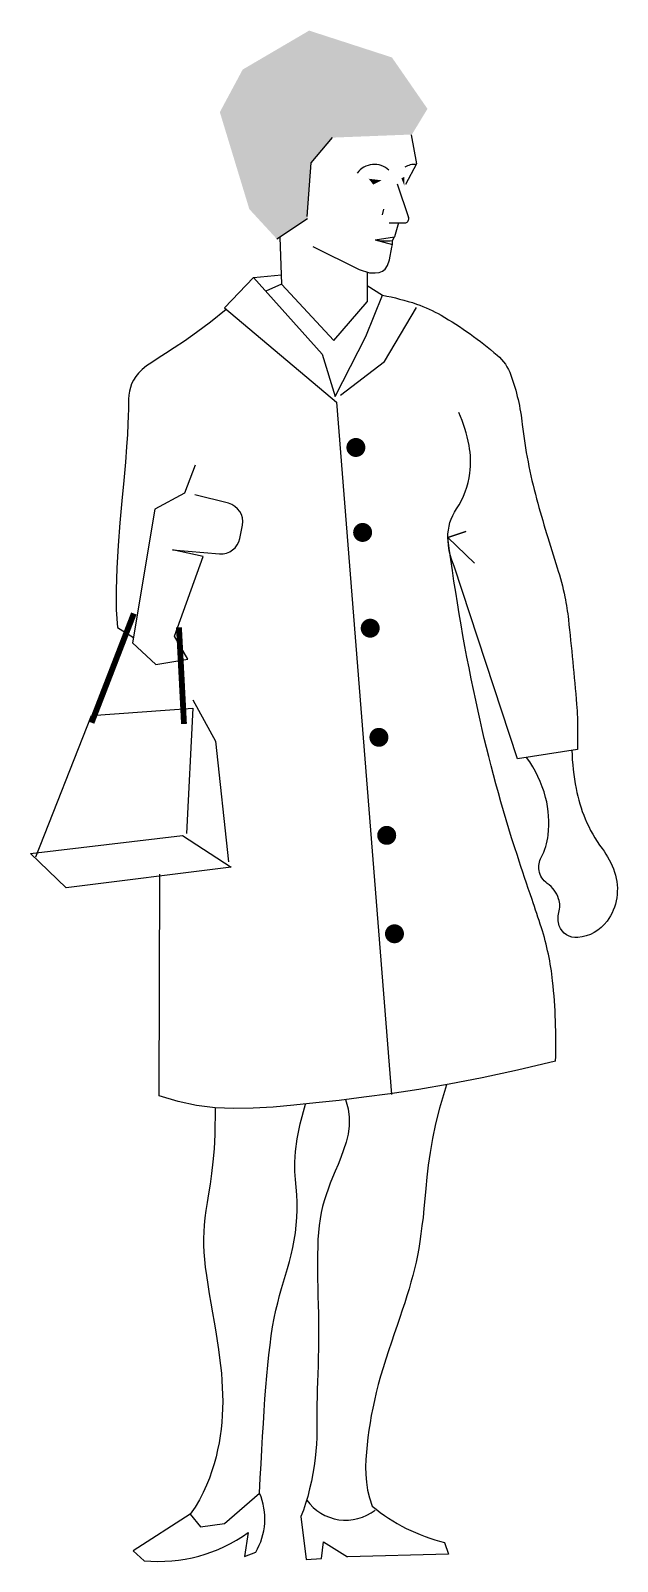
# Model space of a CAD drawing. Extents: x 143.3 to 143.92, y 254.21 to 255.82.
import ezdxf

# ---------------------------------------------------------------- set-up
doc = ezdxf.new("R2010")
doc.units = 0
doc.header["$LTSCALE"] = 15
doc.layers.add('PESSOAS', color=2, linetype='CONTINUOUS')

msp = doc.modelspace()

# ---------------------------------------------------------------- linework, layer by layer
at = {"layer": 'PESSOAS'}
for p, q in [((143.6206, 255.7089), (143.5981, 255.6823)), ((143.7038, 255.712), (143.7096, 255.6814)), ((143.5981, 255.6823), (143.5939, 255.6258)), ((143.7096, 255.6814), (143.6977, 255.6594)), ((143.6892, 255.66), (143.701, 255.6248)), ((143.6747, 255.6336), (143.6732, 255.6275)), ((143.5946, 255.6232), (143.5622, 255.6019)), ((143.6805, 255.6189), (143.698, 255.6189)), ((143.6904, 255.6189), (143.6863, 255.6044)), ((143.5653, 255.604), (143.5672, 255.5542)), ((143.6658, 255.6012), (143.6863, 255.6044)), ((143.6658, 255.6012), (143.6841, 255.5963)), ((143.6841, 255.6005), (143.6863, 255.6044)), ((143.6841, 255.5963), (143.6841, 255.6005)), ((143.6, 255.5941), (143.6491, 255.5699)), ((143.5376, 255.5614), (143.5672, 255.5641)), ((143.6491, 255.5699), (143.6599, 255.5662)), ((143.6573, 255.5669), (143.6573, 255.5357)), ((143.5376, 255.5614), (143.5068, 255.5293)), ((143.5376, 255.5614), (143.6099, 255.4805)), ((143.5672, 255.5542), (143.5506, 255.5468)), ((143.5672, 255.5542), (143.6221, 255.4951)), ((143.6573, 255.5528), (143.6734, 255.5426)), ((143.6221, 255.4951), (143.6573, 255.5357)), ((143.6561, 255.4992), (143.6734, 255.5426)), ((143.5068, 255.5293), (143.6251, 255.43)), ((143.6756, 255.4729), (143.7095, 255.5298)), ((143.6237, 255.4358), (143.6561, 255.4992)), ((143.6099, 255.4805), (143.6237, 255.4358)), ((143.6292, 255.4373), (143.6756, 255.4729)), ((143.6251, 255.43), (143.6831, 254.6996)), ((143.4761, 255.3633), (143.4647, 255.334)), ((143.4647, 255.334), (143.4335, 255.317)), ((143.5111, 255.3233), (143.4758, 255.3323)), ((143.4335, 255.317), (143.41, 255.176)), ((143.5231, 255.2861), (143.5258, 255.3001)), ((143.7614, 255.2935), (143.7425, 255.287)), ((143.7425, 255.287), (143.7614, 255.2935)), ((143.4521, 255.2741), (143.5018, 255.27)), ((143.4845, 255.267), (143.4521, 255.2741)), ((143.7425, 255.287), (143.7706, 255.2601)), ((143.4542, 255.1832), (143.4845, 255.267)), ((143.8161, 255.0538), (143.7491, 255.2569)), ((143.394, 255.1922), (143.411, 255.1817)), ((143.41, 255.176), (143.4344, 255.1531)), ((143.4681, 255.1587), (143.4542, 255.1832)), ((143.4344, 255.1531), (143.4681, 255.1587)), ((143.4734, 255.1158), (143.4975, 255.0724)), ((143.308, 254.9503), (143.3668, 255.0993)), ((143.3668, 255.0993), (143.4736, 255.107)), ((143.4736, 255.107), (143.4669, 254.9749)), ((143.4975, 255.0724), (143.5112, 254.9449)), ((143.8794, 255.0637), (143.8161, 255.0538)), ((143.3024, 254.9538), (143.4627, 254.9728)), ((143.4627, 254.9728), (143.514, 254.9395)), ((143.3398, 254.9178), (143.3024, 254.9538)), ((143.514, 254.9395), (143.3398, 254.9178)), ((143.4381, 254.6984), (143.4388, 254.9322)), ((143.5069, 254.2473), (143.544, 254.2791)), ((143.4708, 254.2569), (143.4107, 254.2184)), ((143.4708, 254.2569), (143.4816, 254.2437)), ((143.4816, 254.2437), (143.5069, 254.2473)), ((143.5876, 254.2547), (143.5931, 254.2092)), ((143.5319, 254.2377), (143.5279, 254.2125)), ((143.6094, 254.2104), (143.6112, 254.2279)), ((143.6112, 254.2279), (143.6368, 254.2121)), ((143.4221, 254.208), (143.4107, 254.2184)), ((143.5279, 254.2125), (143.5399, 254.2171)), ((143.5931, 254.2092), (143.6094, 254.2104))]:
    msp.add_line(p, q, dxfattribs=at)
for points in [[(143.6599, 255.5662), (143.6658, 255.5662), (143.6702, 255.5667), (143.6737, 255.5679), (143.6764, 255.5703), (143.6787, 255.5742), (143.6809, 255.5801), (143.6834, 255.5935), (143.6841, 255.5963)], [(143.5088, 255.5276), (143.4921, 255.5143), (143.4775, 255.5033), (143.4648, 255.4944), (143.4539, 255.4871), (143.4447, 255.4811), (143.4369, 255.4762), (143.4303, 255.4719), (143.4248, 255.4681), (143.4201, 255.4643), (143.4163, 255.4606), (143.4133, 255.4568), (143.4108, 255.4531), (143.409, 255.4493), (143.4076, 255.4454), (143.4067, 255.4414), (143.4061, 255.4374), (143.4057, 255.4331), (143.4056, 255.4283), (143.4055, 255.4225), (143.4053, 255.4155), (143.405, 255.4068), (143.4045, 255.3959), (143.4037, 255.3827), (143.4024, 255.3665), (143.4007, 255.3473), (143.3987, 255.3257), (143.3966, 255.3025), (143.3947, 255.2786), (143.3933, 255.2548), (143.3925, 255.2319), (143.3927, 255.2107), (143.394, 255.1922)], [(143.8561, 254.7349), (143.8159, 254.7252), (143.7786, 254.7171), (143.744, 254.7104), (143.7118, 254.7049), (143.6818, 254.7004), (143.6538, 254.6967), (143.6277, 254.6935), (143.6032, 254.6908), (143.5801, 254.6883), (143.5581, 254.6863), (143.5371, 254.6851), (143.5168, 254.6848), (143.497, 254.6857), (143.4774, 254.6881), (143.4579, 254.6923), (143.4381, 254.6984)], [(143.7412, 254.71), (143.7338, 254.6854), (143.7296, 254.6687), (143.7263, 254.6532), (143.7237, 254.6386), (143.7218, 254.625), (143.7203, 254.6124), (143.7192, 254.6006), (143.7182, 254.5896), (143.7172, 254.5794), (143.7163, 254.5699), (143.7152, 254.561), (143.7141, 254.5527), (143.713, 254.5447), (143.7118, 254.5371), (143.7104, 254.5298), (143.7089, 254.5227), (143.7073, 254.5157), (143.7055, 254.5087), (143.7036, 254.5017), (143.7016, 254.4946), (143.6993, 254.4874), (143.697, 254.48), (143.6944, 254.4723), (143.6918, 254.4643), (143.6889, 254.456), (143.686, 254.4473), (143.683, 254.4384), (143.68, 254.4294), (143.6771, 254.4204), (143.6742, 254.4114), (143.6716, 254.4025), (143.6691, 254.3938), (143.6669, 254.3853), (143.665, 254.3771), (143.6632, 254.369), (143.6617, 254.3612), (143.6604, 254.3534), (143.6592, 254.3457), (143.6582, 254.338), (143.6573, 254.3303), (143.6566, 254.3225), (143.656, 254.3147), (143.6557, 254.3068), (143.6559, 254.2988), (143.6566, 254.2907), (143.6578, 254.2825), (143.6598, 254.2741), (143.6626, 254.2656)], [(143.6344, 254.6943), (143.6372, 254.6847), (143.6384, 254.6756), (143.6383, 254.6667), (143.6372, 254.6579), (143.6352, 254.6494), (143.6326, 254.6412), (143.6297, 254.6333), (143.6267, 254.6259), (143.6238, 254.6189), (143.621, 254.6123), (143.6185, 254.606), (143.6161, 254.5998), (143.614, 254.5937), (143.6121, 254.5876), (143.6104, 254.5814), (143.6089, 254.5751), (143.6078, 254.5684), (143.6068, 254.5615), (143.6061, 254.5542), (143.6055, 254.5468), (143.6052, 254.539), (143.605, 254.5309), (143.6049, 254.5226), (143.6049, 254.5141), (143.605, 254.5052), (143.6052, 254.4962), (143.6054, 254.487), (143.6057, 254.4777), (143.6059, 254.4684), (143.606, 254.459), (143.6061, 254.4497), (143.6061, 254.4404), (143.606, 254.4313), (143.6058, 254.4223), (143.6056, 254.4136), (143.6053, 254.405), (143.605, 254.3966), (143.6047, 254.3885), (143.6045, 254.3806), (143.6043, 254.373), (143.6043, 254.3657), (143.6043, 254.3586), (143.6043, 254.3517), (143.6043, 254.3448), (143.6042, 254.3379), (143.6039, 254.3308), (143.6034, 254.3235), (143.6026, 254.316), (143.6015, 254.3081), (143.6002, 254.3), (143.5986, 254.2918), (143.5967, 254.2837), (143.5947, 254.2757), (143.5925, 254.2682), (143.5901, 254.2611), (143.5876, 254.2547)], [(143.4972, 254.6857), (143.4967, 254.6575), (143.4959, 254.6423), (143.4947, 254.6286), (143.4933, 254.6163), (143.4918, 254.6051), (143.4902, 254.595), (143.4887, 254.5858), (143.4874, 254.5774), (143.4863, 254.5695), (143.4855, 254.562), (143.485, 254.5549), (143.4847, 254.5478), (143.4848, 254.5407), (143.4851, 254.5334), (143.4857, 254.5257), (143.4866, 254.5175), (143.4878, 254.5087), (143.4892, 254.4993), (143.4908, 254.4896), (143.4925, 254.4796), (143.4943, 254.4694), (143.496, 254.4594), (143.4977, 254.4495), (143.4992, 254.4399), (143.5006, 254.4308), (143.5018, 254.4221), (143.5028, 254.4138), (143.5036, 254.4058), (143.5042, 254.3981), (143.5046, 254.3905), (143.5049, 254.3831), (143.505, 254.3758), (143.5049, 254.3685), (143.5046, 254.3612), (143.5041, 254.354), (143.5033, 254.3467), (143.5024, 254.3395), (143.5012, 254.3322), (143.4997, 254.3249), (143.498, 254.3175), (143.496, 254.3101), (143.4937, 254.3026), (143.491, 254.2951), (143.4879, 254.2875), (143.4844, 254.2799), (143.4804, 254.2722), (143.4759, 254.2646), (143.4708, 254.2569)], [(143.544, 254.2791), (143.5447, 254.2949), (143.5455, 254.3101), (143.5463, 254.3248), (143.5471, 254.339), (143.5479, 254.3527), (143.5487, 254.366), (143.5496, 254.3787), (143.5506, 254.391), (143.5516, 254.4028), (143.5526, 254.4141), (143.5537, 254.425), (143.555, 254.4354), (143.5563, 254.4453), (143.5577, 254.4547), (143.5593, 254.4637), (143.5611, 254.4721), (143.563, 254.4801), (143.565, 254.4878), (143.5671, 254.4951), (143.5693, 254.5022), (143.5714, 254.5092), (143.5735, 254.5162), (143.5755, 254.5234), (143.5773, 254.5306), (143.579, 254.5382), (143.5804, 254.546), (143.5817, 254.5539), (143.5826, 254.5619), (143.5833, 254.57), (143.5836, 254.5781), (143.5836, 254.5861), (143.5833, 254.594), (143.5826, 254.6018), (143.5818, 254.6099), (143.5812, 254.6186), (143.5811, 254.6284), (143.5818, 254.6397), (143.5836, 254.653), (143.5867, 254.6686), (143.5922, 254.6896)]]:
    msp.add_lwpolyline(points, dxfattribs=at)
for points in [[(143.6734, 255.5426, -0.038529), (143.7095, 255.5334, -0.050399), (143.7355, 255.5215, -0.045286), (143.7945, 255.4795, -0.130478), (143.809, 255.4584, -0.05709), (143.821, 255.4064, 0.038082), (143.8361, 255.328, 0.011566), (143.8578, 255.2553, -0.027397), (143.8659, 255.2244, -0.023425), (143.8696, 255.2008, -0.00621), (143.8783, 255.1112, -0.015289), (143.8791, 255.0973, -0.006335), (143.8794, 255.0637)], [(143.7491, 255.2569, -0.101155), (143.7425, 255.287, -0.153475), (143.7516, 255.3173, 0.119346), (143.7657, 255.355, 0.075102), (143.7649, 255.3843, 0.060308), (143.7541, 255.419)], [(143.8561, 254.7349, 0.034506), (143.853, 254.8195, 0.050972), (143.8412, 254.8756, 0.005008), (143.8313, 254.9054, -0.003229), (143.8158, 254.9516, -0.025381), (143.7743, 255.1041, -0.021611), (143.7425, 255.287)], [(143.8733, 255.0627, 0.041442), (143.8777, 255.0223, 0.050757), (143.8873, 254.9905, 0.061563), (143.9052, 254.9591, -0.079402), (143.9183, 254.9342, -0.119683), (143.9206, 254.9071, -0.122458), (143.9104, 254.8825, -0.212397), (143.8796, 254.8652, -0.345085), (143.86, 254.8777, -0.155305), (143.8596, 254.8917, 0.150925), (143.8593, 254.9061, 0.161366), (143.8474, 254.9222, -0.201497), (143.8387, 254.9359, -0.163244), (143.841, 254.9498, 0.091432), (143.8483, 254.9733, 0.094266), (143.8456, 255.0131, 0.093846), (143.8255, 255.0552)], [(143.6626, 254.2656, 0.114162), (143.7391, 254.2273), (143.7432, 254.215), (143.6368, 254.2121)]]:
    msp.add_lwpolyline(points, format="xyb", dxfattribs=at)
at = {"layer": 'PESSOAS', "const_width": 0.01}
for points in [[(143.6405, 255.3821, 1), (143.6505, 255.3821, 1)], [(143.6476, 255.2925, 1), (143.6576, 255.2925, 1)], [(143.6556, 255.1915, 1), (143.6656, 255.1915, 1)], [(143.6648, 255.0764, 1), (143.6748, 255.0764, 1)], [(143.673, 254.973, 1), (143.683, 254.973, 1)], [(143.6812, 254.8692, 1), (143.6912, 254.8692, 1)]]:
    msp.add_lwpolyline(points, format="xyb", close=True, dxfattribs=at)
at = {"layer": 'PESSOAS', "const_width": 0.00619}
for points in [[(143.3667, 255.0918), (143.4113, 255.207)], [(143.4642, 255.0905), (143.4589, 255.1924)]]:
    msp.add_lwpolyline(points, dxfattribs=at)
at = {"layer": 'PESSOAS'}
for centre, radius, start, end in [((143.665, 255.6584), 0.0223, 46.4568, 143.9321), ((143.7077, 255.6609), 0.0198, 85.6013, 122.4712), ((143.6966, 255.6233), 0.00461, 288.1362, 18.7336), ((143.6769, 255.6528), 0.0528, 257.8525, 277.8213), ((143.5061, 255.3039), 0.02, 349.1605, 75.5724), ((143.5034, 255.2899), 0.02, 265.2653, 349.1605), ((143.4807, 254.2521), 0.0688, 329.3696, 23.0686), ((143.6349, 254.3016), 0.0509, 215.7434, 307.483), ((143.4376, 254.3682), 0.161, 264.4534, 305.8486)]:
    msp.add_arc(centre, radius, start, end, dxfattribs=at)
for points in [[(143.5962, 255.8218), (143.6835, 255.7935), (143.5261, 255.7807), (143.721, 255.7393)], [(143.6206, 255.7089), (143.5261, 255.7807), (143.5981, 255.6823), (143.502, 255.7358)], [(143.5261, 255.7807), (143.721, 255.7393), (143.6206, 255.7089), (143.7046, 255.7122)], [(143.5981, 255.6823), (143.502, 255.7358), (143.5946, 255.6232), (143.5331, 255.6335)], [(143.6591, 255.6655), (143.6728, 255.6639), (143.6637, 255.6594)], [(143.6935, 255.666), (143.6965, 255.6584), (143.6965, 255.6675)], [(143.5946, 255.6232), (143.5331, 255.6335), (143.5622, 255.6019)]]:
    msp.add_solid(points, dxfattribs=at)

doc.saveas('drawing.dxf')
